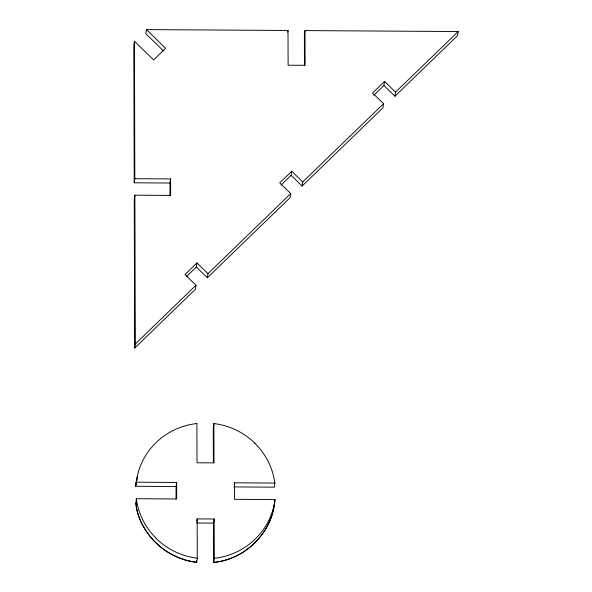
<?xml version="1.0" encoding="UTF-8"?>
<svg xmlns="http://www.w3.org/2000/svg" width="592" height="592" viewBox="0 0 592 592"><rect width="100%" height="100%" fill="white"/><g stroke="black" fill="none" stroke-linecap="round" stroke-linejoin="round"><path stroke-width="0.89" d="M233.818 486.913L274.296 487.164L274.917 483.065L234.447 482.813L234.491 499.322L274.969 499.574C273.06 531.808 245.702 559.521 213.653 562.4L213.542 523.091L214.163 518.999L197.166 518.888L196.788 521.352M163.673 51.104L145.81 33.692L146.439 29.6L165.619 48.3L153.624 59.91L134.443 41.211L133.814 45.303L134.206 182.795L169.971 183.017L170.592 178.925L134.828 178.703L134.206 182.795M196.958 262.929L196.337 267.029L207.348 277.759L207.97 273.667L196.958 262.929L184.985 274.518L195.996 285.255L195.367 289.347L134.673 348.081L134.251 199.289L134.88 195.19L170.644 195.412L170.592 178.925M134.673 348.081L135.302 343.989L134.88 195.19M197.166 518.888L197.277 558.197L196.655 562.296C180.412 560.306 164.946 552.551 153.713 540.651C143.56 529.359 134.954 514.248 136.249 498.716L176.712 498.967L176.66 482.458L136.204 482.206L135.575 486.298L176.039 486.55L176.66 482.458M287.749 32.116L288.001 30.481L146.439 29.6M214.163 518.999L214.274 558.308L213.653 562.4C244.089 559.507 271.003 534.332 274.34 503.674M234.195 484.456L234.447 482.813M394.931 96.237L395.56 92.137L384.548 81.407L383.919 85.5L394.931 96.237L457.557 35.631L458.186 31.531L305.006 30.584L304.377 34.676L304.458 65.764M291.101 175.321L291.73 171.221L302.741 181.951L302.112 186.051L291.101 175.321L281 185.096M291.73 171.221L279.735 182.832L290.746 193.562L290.117 197.661L207.348 277.759M384.548 81.407L372.553 93.011L383.564 103.748L382.935 107.84L302.112 186.051M136.397 481.414L135.575 486.298L137.048 479.387M136.53 480.593L137.551 476.641M186.251 276.782L196.337 267.029M373.818 95.275L383.919 85.5M135.302 343.989L195.996 285.255M207.97 273.667L290.746 193.562M302.741 181.951L383.564 103.748M395.56 92.137L458.186 31.531M196.537 522.988L213.542 523.091M135.627 502.808C139.216 533.607 166.086 558.937 196.655 562.296L196.648 560.654M305.006 30.584L305.095 65.305L288.112 65.201L288.001 30.481M213.364 462.056L213.268 427.676L213.897 423.583L214.008 462.877L197.01 462.766L196.892 423.472M176.039 486.55L176.068 498.93M169.971 183.017L170 195.841M134.443 41.211L134.828 178.703M214.282 558.33A69.9 67.791 8.7 0 0 255.115 539.171A69.9 67.791 8.7 0 0 274.991 499.581M197.173 558.219A69.9 67.791 8.7 0 1 156.221 538.557M254.738 443.23A69.9 67.791 8.7 0 1 274.836 483.072M156.443 538.557A69.9 67.791 8.7 0 1 136.345 498.716M214.008 423.561A69.9 67.791 8.7 0 1 254.952 443.23M136.249 482.214A69.789 67.688 8.7 0 1 196.899 423.517"/></g></svg>
